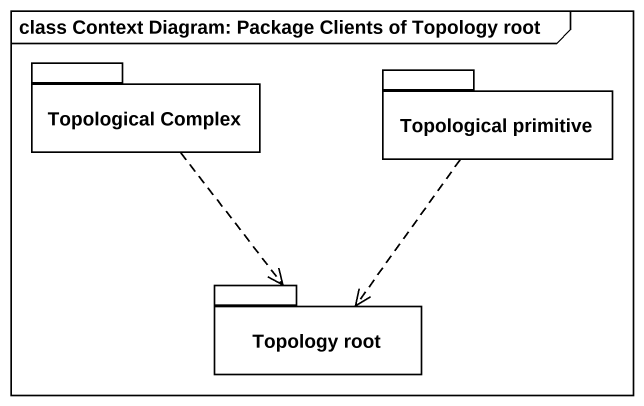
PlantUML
@startuml
mainframe class Context Diagram: Package Clients of Topology root
package "Topological Complex" as Topological_Complex {
}
package "Topological primitive" as Topological_primitive {
}
package "Topology root" as Topology_root {
}
Topological_Complex ..> Topology_root
Topological_primitive ..> Topology_root
@enduml
